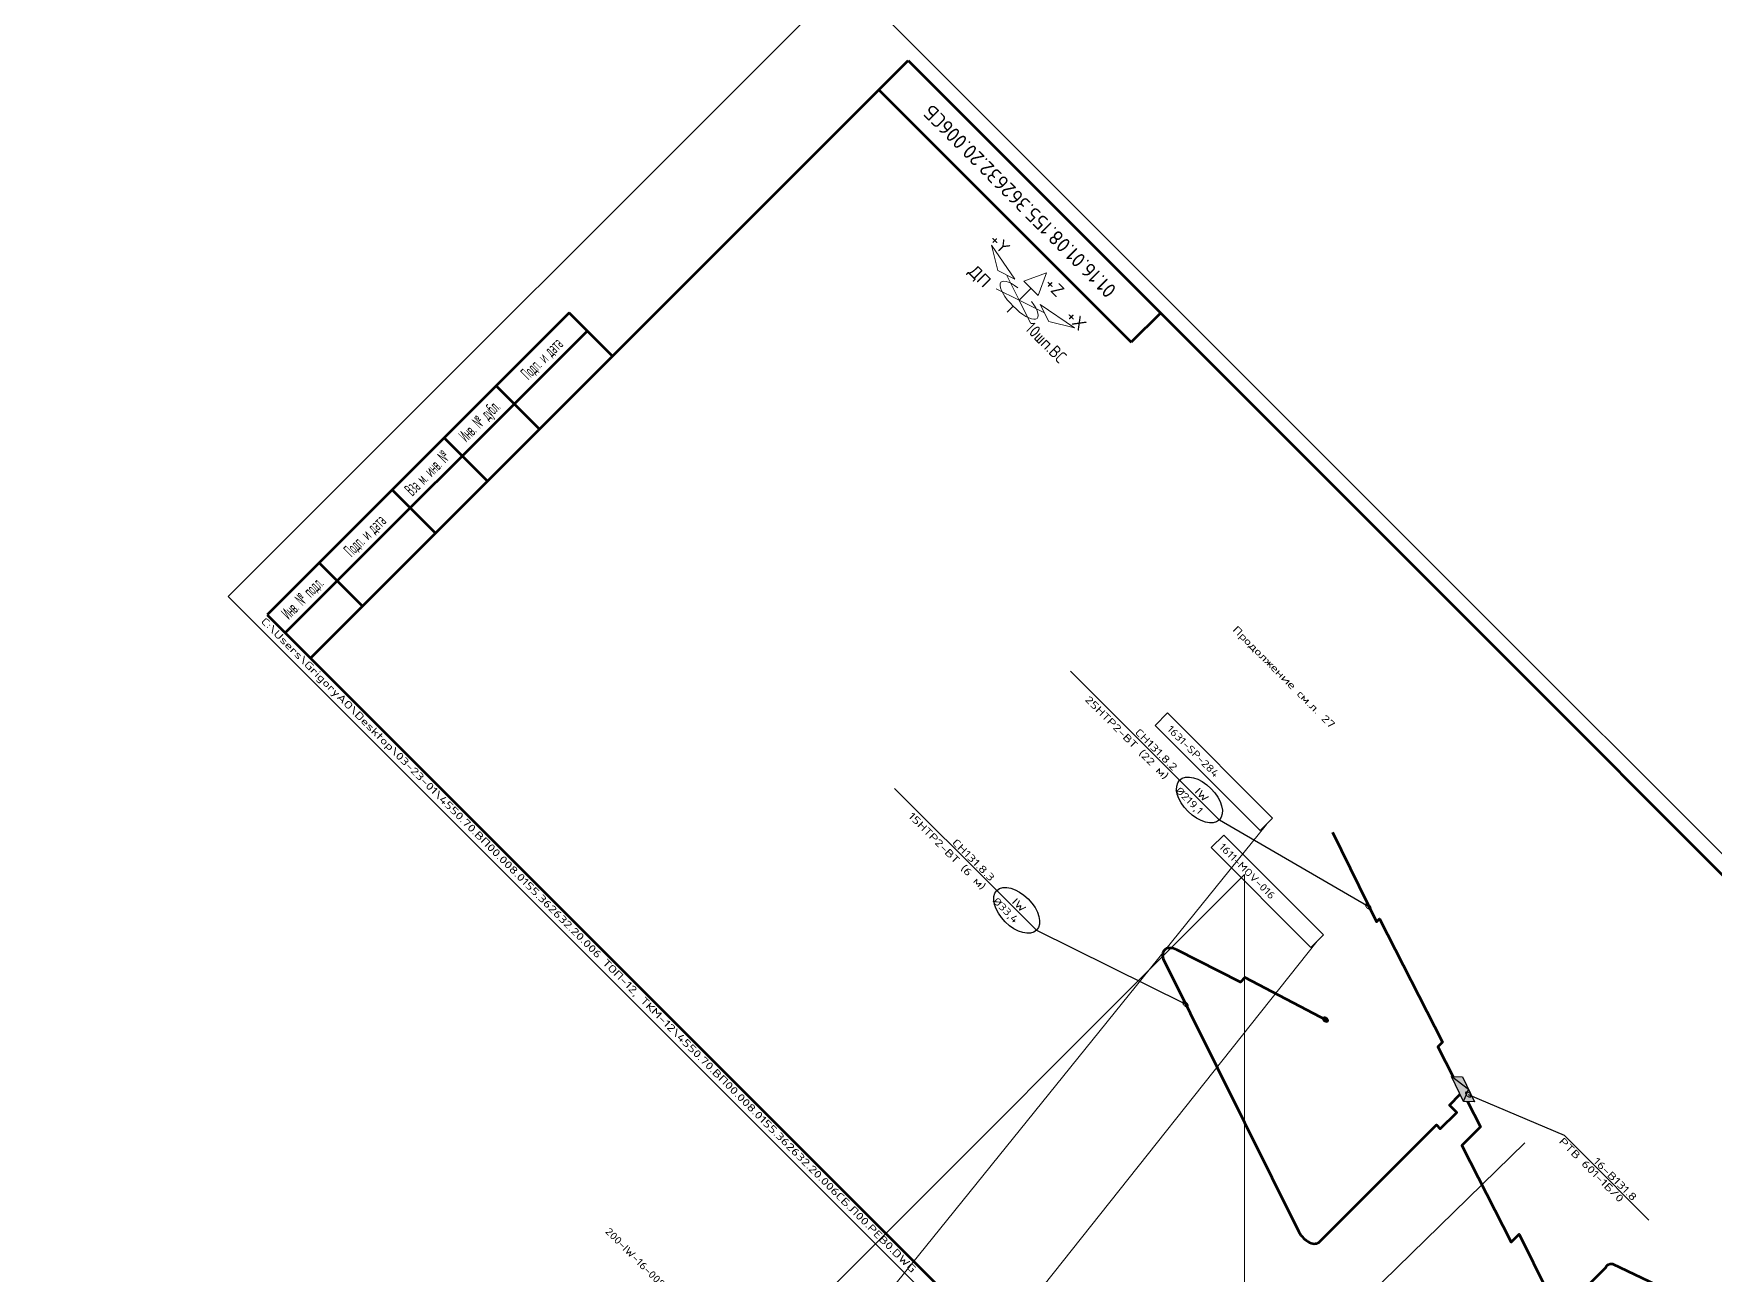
# Model space of a CAD drawing. Header units: millimetres. Extents: x -1501 to 8157, y -8271 to 1386.
# Drawn here: x 2015.4 to 2344.8, y -2698.4 to -2455.3 of the extents above; entities that cross this region are included whole.
import ezdxf
from ezdxf import colors
from ezdxf.entities.mleader import LeaderData, LeaderLine
from ezdxf.enums import TextEntityAlignment as Align
from ezdxf.math import Vec2, Vec3

# ---------------------------------------------------------------- set-up
doc = ezdxf.new("R2010")
doc.units = ezdxf.units.MM
doc.header["$MEASUREMENT"] = 0
for name, color, linetype, lineweight in [('--TEXT--', 7, 'Continuous', 25), ('OFORMLENIE', 7, 'Continuous', 25), ('подложка', 253, 'Continuous', 13), ('СН', 1, 'Continuous', 50)]:
    doc.layers.add(name, color=color, linetype=linetype, lineweight=lineweight)
doc.layers.add('Коробки', color=250, linetype='Continuous')
doc.layers.add('непечат', color=2, linetype='Continuous', plot=False)
doc.styles.add('GOST 2.304', font='CS_Gost2304.shx')
doc.styles.add('GOST_2.304', font='CS_Gost2304.shx', dxfattribs={"height": 2.5})
doc.styles.add('Style-CS_Gost2304', font='CS_Gost2304.shx')
doc.styles.add('TNR_30', font='times.ttf', dxfattribs={"height": 3})

# ---------------------------------------------------------------- blocks, each defined once
blk = doc.blocks.new('_DotSmall')
at = {"color": 0, "linetype": 'ByBlock', "const_width": 0.5}
blk.add_lwpolyline([(-0.0625, 0, 1), (0.0625, 0, 1)], format="xyb", close=True, dxfattribs=at)
blk = doc.blocks.new('A$C612D6D77')
at = {"layer": 'Коробки', "linetype": 'ByBlock', "ltscale": 0.5}
h = blk.add_hatch(color=3, dxfattribs=at)
h.paths.add_polyline_path([(300, 300), (0, 300), (0, 0)])
h.paths.add_polyline_path([(600, 0), (600, 300), (300, 300)])
at = {"layer": 'Коробки', "linetype": 'ByBlock', "ltscale": 0.5, "true_color": 0xffffff}
blk.add_hatch(color=7, dxfattribs=at).paths.add_polyline_path([(0, 0), (600, 0), (300, 300)])
at = {"layer": 'Коробки', "linetype": 'ByBlock', "ltscale": 0.5}
for p, q in [((0, 0), (300, 300)), ((300, 300), (600, 0))]:
    blk.add_line(p, q, dxfattribs=at)
blk.add_lwpolyline([(0, 0), (600, 0), (600, 300), (0, 300)], close=True, dxfattribs=at)
blk = doc.blocks.new('*U13')
at = {"layer": 'СН'}
blk.add_hatch(color=256, dxfattribs=at).paths.add_polyline_path([(0.5, 0, 1), (-0.5, 0, 1)])
blk.add_circle((0, 0), 0.5, dxfattribs=at)
blk = doc.blocks.new('*U21')
at = {"color": 0, "linetype": 'ByBlock', "lineweight": -2}
blk.add_lwpolyline([(420, 297), (0, 297), (0, 0), (420, 0)], close=True, dxfattribs=at)
at = {"color": 0, "linetype": 'ByBlock', "lineweight": 50}
blk.add_lwpolyline([(20, 292), (415, 292), (415, 5), (20, 5)], close=True, dxfattribs=at)
at = {"color": 0, "linetype": 'ByBlock', "lineweight": -2, "insert": (8, 2.5), "char_height": 2.5, "attachment_point": 4, "style": 'GOST_2.304'}
blk.add_mtext('C:\\\\Users\\\\GrigoryAO\\\\Desktop\\\\03-23-01\\\\4550.70.ВП00.008.0155.362632.20.006 ТОП-12, ТКМ-12\\\\4550.70.ВП00.008.0155.362632.20.006СБ.Л00.РЕВ0.DWG', dxfattribs=at)
at = {"color": 0, "linetype": 'ByBlock', "lineweight": -2, "style": 'TNR_30'}
blk.add_attdef('ВЕРХНИЙ_НОМЕР_ЛИСТА', text='', height=3, dxfattribs=at).set_placement((410, 287), align=Align.MIDDLE_CENTER)
blk = doc.blocks.new('ST_Left')
at = {"color": 0, "linetype": 'ByBlock', "lineweight": 50}
for p, q in [((8, 150), (8, 5)), ((20, 150), (8, 150)), ((13, 5), (13, 150)), ((8, 115), (20, 115)), ((8, 90), (20, 90)), ((20, 65), (8, 65)), ((20, 30), (8, 30)), ((8, 5), (20, 5))]:
    blk.add_line(p, q, dxfattribs=at)
at = {"color": 0, "linetype": 'ByBlock', "lineweight": -2, "style": 'GOST_2.304'}
for s, p in [('Подп. и дата', (10.5, 132.5)), ('Инв. № дубл.', (10.5, 102.5)), ('Вза м. инв. №', (10.5, 77.5)), ('Подп. и дата', (10.5, 47.5)), ('Инв. № подл.', (10.5, 17.5))]:
    blk.add_text(s, height=2.5, rotation=90, dxfattribs=at).set_placement(p, align=Align.MIDDLE_CENTER)
at = {"color": 0, "linetype": 'ByBlock', "lineweight": -2, "style": 'GOST_2.304', "flags": 8}
for tag, p in [('ДУБЛ_ДАТА', (16.5, 141.25)), ('НОМЕР_ДУБЛ', (16.5, 102.5)), ('ВЗАМ_ИНВ', (16.5, 77.5)), ('ИНВ_ДАТА', (16.5, 56.25)), ('ИНВ_НОМЕР', (16.5, 17.5))]:
    blk.add_attdef(tag, text='', height=2.5, rotation=90, dxfattribs=at).set_placement(p, align=Align.MIDDLE_CENTER)
blk = doc.blocks.new('ST_Top')
at = {"color": 0, "linetype": 'ByBlock', "lineweight": 50}
blk.add_line((70, 0), (70, -14), dxfattribs=at)
at = {"color": 0, "linetype": 'ByBlock', "lineweight": 50, "extrusion": (0, 1, 0)}
blk.add_line((0, -14), (70, -14), dxfattribs=at)
at = {"color": 0, "linetype": 'ByBlock', "lineweight": -2, "style": 'GOST_2.304', "width": 0.7, "flags": 4}
blk.add_attdef('ШИФР', text='', height=5, rotation=180, dxfattribs=at).set_placement((35, -7), align=Align.MIDDLE_CENTER)

msp = doc.modelspace()

# ---------------------------------------------------------------- linework, layer by layer
at = {"layer": '--TEXT--', "extrusion": (-0.57735, -0.57735, 0.57735)}
for centre in [(3429.17, -442.89), (3419.15, -513.31)]:
    msp.add_circle(centre, 5.51, dxfattribs=at)
at = {"layer": 'непечат', "color": 3, "extrusion": (-0.57735, -0.57735, 0.57735)}
msp.add_lwpolyline([(-1387.86, 992.34), (10962.33, 992.34), (10962.33, -1271.92), (-1387.86, -1271.92)], close=True, dxfattribs=at)
at = {"layer": 'подложка', "color": 252, "extrusion": (-0.57735, -0.57735, 0.57735)}
for p, q in [((2208.61, -2507.61, -307.43), (2206.11, -2502.61, -304.93)), ((2208.61, -2507.61, -307.43), (2204.11, -2505.36, -309.68)), ((2208.61, -2507.61, -307.43), (2210.94, -2505.28, -302.77)), ((2206.27, -2509.95, -312.1), (2207.44, -2508.78, -309.77)), ((2208.61, -2507.61, -307.43), (2210.86, -2512.11, -309.68)), ((2208.61, -2507.61, -307.43), (2213.61, -2510.11, -304.93)), ((2257.1, -2610.38, -353.28), (2145.6, -2748.46, -221.72)), ((2147.21, -2784.02, -220.81), (2267.06, -2633.28, -366.22)), ((2142.91, -2833.56, -200.25), (2307.76, -2672.86, -365.1))]:
    msp.add_line(p, q, dxfattribs=at)
at = {"layer": 'подложка', "color": 252, "extrusion": (-1, 5.55112e-17, -5.55112e-17)}
for p, q in [((2147.02, -2726.04, -307.46), (2252.79, -2620.2, -452.8)), ((2252.79, -2620.2, -451.55), (2252.79, -2622.7, -451.55)), ((2252.79, -2620.2, -451.55), (2252.79, -2622.7, -452.05)), ((2252.79, -2620.2, -451.55), (2252.79, -2622.7, -451.05)), ((2252.79, -2622.7, -451.55), (2252.79, -2701.84, -451.55))]:
    msp.add_line(p, q, dxfattribs=at)
at = {"layer": 'подложка', "color": 252, "extrusion": (-0.57735, -0.57735, 0.57735)}
msp.add_ellipse((2208.61, -2507.61, -307.43), major_axis=(-3.54, 3.54), ratio=0.57735, start_param=5.105088, end_param=10.602875, dxfattribs=at)
at = {"layer": 'подложка', "color": 252}
for points in [[(2203.19, -2496.78, -302.02), (2207.77, -2503.45, -304.1), (2204.44, -2501.78, -305.77)], [(2214, -2502.22, -296.64), (2209.53, -2503.87, -302.77), (2212.36, -2506.7, -302.77)], [(2219.44, -2513.03, -302.02), (2212.77, -2508.45, -304.1), (2214.44, -2511.78, -305.77)], [(2237.72, -2588.54, -350.83), (2258.33, -2609.16, -350.83), (2255.88, -2611.6, -355.72), (2235.27, -2590.99, -355.72)], [(2248.73, -2612.5, -363.77), (2268.29, -2632.05, -363.77), (2265.84, -2634.5, -368.66), (2246.28, -2614.95, -368.66)]]:
    msp.add_3dface(points, dxfattribs=at)
at = {"layer": 'СН', "extrusion": (-0.57735, -0.57735, 0.57735)}
msp.add_lwpolyline([(3452.08, -418.73), (3470.61, -429.58), (3470.61, -428.25), (3496.44, -442.64), (3496.44, -444.89), (3502.72, -448.5)], dxfattribs=at)
for points in [[(3477.56, -465.24), (3460.11, -474.64), (3460.11, -476.84), (3446.85, -484.33, 0.501605), (3446.15, -489.8), (3502.85, -522.77, 0.612518), (3507.06, -520.05), (3507.06, -464.03), (3508.16, -464.03), (3508.16, -456.13), (3506.14, -456.13), (3506.14, -450.94)], [(3508.14, -450.92), (3513.46, -453.93), (3513.46, -462.87), (3533.72, -474.24), (3533.72, -470.43), (3545.57, -477.36, 0.385891), (3550.33, -474.88), (3550.33, -457.47, -0.247042), (3550.79, -455.08), (3564.2, -446.85)]]:
    msp.add_lwpolyline(points, format="xyb", dxfattribs=at)

# ---------------------------------------------------------------- block references
at = {"layer": 'OFORMLENIE', "extrusion": (-0.57735, -0.57735, 0.57735)}
for name in ['*U21', 'ST_Left']:
    msp.add_blockref(name, (3266.25, -627.33), dxfattribs=at)
ref = msp.add_blockref('ST_Top', (3286.25, -335.33), dxfattribs=at)
ref.add_attrib('ШИФР', '01.16.01.08.155.362632.20.006СБ', dxfattribs={"layer": '0', "color": 0, "linetype": 'ByBlock', "lineweight": -2, "extrusion": (-0.57735, -0.57735, 0.57735), "height": 5, "rotation": 180, "style": 'GOST_2.304', "width": 0.7}).set_placement((3321.25, -342.33), align=Align.MIDDLE_CENTER)
at = {"layer": 'Коробки', "linetype": 'ByBlock', "extrusion": (-0.57735, -0.57735, 0.57735), "xscale": -0.01000000000000001, "yscale": 0.01000000000000003, "zscale": 0.01000000000000003, "rotation": 328.6265353409249}
msp.add_blockref('A$C612D6D77', (3507.6, -451.93), dxfattribs=at)
at = {"layer": 'СН', "extrusion": (-0.57735, -0.57735, 0.57735)}
msp.add_blockref('*U13', (3477.11, -465.38), dxfattribs=at)

# ---------------------------------------------------------------- texts
at = {"layer": '--TEXT--', "extrusion": (-0.57735, -0.57735, 0.57735), "style": 'GOST 2.304', "width": 0.9}
for s, p in [('%%C219,1', (3424.56, -446.7)), ('%%C33,4', (3414.54, -517.11))]:
    msp.add_text(s, height=2.5, rotation=360, dxfattribs=at).set_placement(p)
at = {"layer": '--TEXT--', "extrusion": (-0.57735, -0.57735, 0.57735), "style": 'GOST 2.304'}
for s, p in [('IW', (3427.31, -442.32)), ('IW', (3417.29, -512.74)), ('PTВ 601-1Б/0', (3526.37, -438.86))]:
    msp.add_text(s, height=2.5, rotation=360, dxfattribs=at).set_placement(p)
at = {"layer": '--TEXT--', "extrusion": (-0.57735, -0.57735, 0.57735), "insert": (2251.35, -2571.3, -319.96), "char_height": 2.5, "width": 44.9268, "attachment_point": 1, "text_direction": (0.707107, -0.707107, 0), "style": 'GOST 2.304'}
msp.add_mtext('Продолжение см.л. 27', dxfattribs=at)
at = {"layer": 'подложка', "color": 252, "extrusion": (-0.57735, -0.57735, 0.57735), "style": 'Style-CS_Gost2304'}
for s, width, p in [('+Y', 0.75, (3322.37, -362.09, -4.87)), ('ДП', 0.75, (3323.87, -374.71, -4.87)), ('+Z', 0.75, (3336.12, -359.34, -4.87)), ('10шп.ВС', 0.628788, (3339.62, -374.71, -4.87))]:
    msp.add_text(s, height=4.125, dxfattribs=dict(at, width=width)).set_placement(p, align=Align.TOP_LEFT)
at = {"layer": 'подложка', "color": 252, "extrusion": (-0.57735, -0.57735, 0.57735), "style": 'Style-CS_Gost2304', "width": 0.75}
msp.add_text('+X', height=4.125, dxfattribs=at).set_placement((3347.51, -362.09, -4.87), align=Align.TOP_RIGHT)
at = {"layer": 'подложка', "color": 252, "extrusion": (-0.57735, -0.57735, 0.57735), "style": 'Style-CS_Gost2304', "width": 0.875}
for s, p in [('1631-SP-284', (3414.85, -432.74)), ('1611-MOV-016', (3438.41, -448.52)), ('200-IW-16-008-E13L-EW-02', (3406.59, -388.95, 211.67))]:
    msp.add_text(s, height=2.5, rotation=360, dxfattribs=at).set_placement(p, align=Align.MIDDLE_LEFT)
at = {"layer": 'подложка', "color": 252, "extrusion": (-1, 5.55112e-17, -5.55112e-17), "style": 'GOST_2.304'}
msp.add_text('1679', height=2.5, dxfattribs=at).set_placement((2659.55, -449.61, -2252.79))

# ---------------------------------------------------------------- leaders
at = {"layer": '--TEXT--'}
ml = msp.add_multileader_mtext('Standard', dxfattribs=at)
ml.set_content('СН131.8.2\\P25НТР2-ВТ (22 м)', color=7, style='GOST 2.304')
ml.set_leader_properties()
ml.set_arrow_properties(name='DOTSMALL')
ml.build(insert=Vec2(0, 0))
ml.multileader.update_dxf_attribs({"text_left_attachment_type": 6, "text_right_attachment_type": 6, "dogleg_length": 11.2, "arrow_head_size": 2.5})
ctx = ml.context
ctx.base_point, ctx.char_height, ctx.arrow_head_size, ctx.plane_origin, ctx.plane_x_axis, ctx.plane_y_axis = Vec3(2217.45, -2579.09, -361.64), 2.5, 2.5, Vec3(2327.06, -2674.58, -347.51), Vec3(0.707107, -0.707107, 0), Vec3(0.408248, 0.408248, 0.816497)
ctx.left_attachment, ctx.right_attachment, ctx.text_align_type = 6, 6, 2
notes = []
notes.append((ctx, [(0, (1, 1, 0), (2247.91, -2609.56, -361.64), (-0.707107, 0.707107, 0), 11.2, [(0, [(2277.08, -2626.49, -349.41)], 0, [])])]))
ctx.mtext.insert, ctx.mtext.text_direction, ctx.mtext.defined_height, ctx.mtext.alignment, ctx.mtext.flow_direction, ctx.mtext.extrusion = Vec3(2239.8, -2599, -359.19), Vec3(0.707107, -0.707107, 0), 0.0309, 3, 5, Vec3(-0.57735, -0.57735, 0.57735)
ml = msp.add_multileader_mtext('Standard', dxfattribs=at)
ml.set_content('СН131.8.3\\P15НТР2-ВТ (6 м)', color=7, style='GOST 2.304')
ml.set_leader_properties()
ml.set_arrow_properties(name='DOTSMALL')
ml.build(insert=Vec2(0, 0))
ml.multileader.update_dxf_attribs({"text_left_attachment_type": 6, "text_right_attachment_type": 6, "dogleg_length": 11.2, "arrow_head_size": 2.5})
ctx = ml.context
ctx.base_point, ctx.char_height, ctx.arrow_head_size, ctx.plane_origin, ctx.plane_x_axis, ctx.plane_y_axis = Vec3(2183.34, -2602.48, -419.14), 2.5, 2.5, Vec3(2291.23, -2693.76, -402.53), Vec3(0.707107, -0.707107, 0), Vec3(0.408248, 0.408248, 0.816497)
ctx.left_attachment, ctx.right_attachment, ctx.text_align_type = 6, 6, 2
notes.append((ctx, [(0, (1, 1, 0), (2212.08, -2631.21, -419.14), (-0.707107, 0.707107, 0), 11.2, [(0, [(2241.24, -2645.66, -404.43)], 0, [])])]))
ctx.mtext.insert, ctx.mtext.text_direction, ctx.mtext.defined_height, ctx.mtext.alignment, ctx.mtext.flow_direction, ctx.mtext.extrusion = Vec3(2203.97, -2620.66, -416.69), Vec3(0.707107, -0.707107, 0), 0.0309, 3, 5, Vec3(-0.57735, -0.57735, 0.57735)
ml = msp.add_multileader_mtext('Standard', dxfattribs=at)
ml.set_content('16-В131.8', color=7, style='GOST 2.304')
ml.set_leader_properties()
ml.set_arrow_properties(name='DOTSMALL')
ml.build(insert=Vec2(0, 0))
ml.multileader.update_dxf_attribs({"text_left_attachment_type": 6, "text_right_attachment_type": 6, "dogleg_length": 11.2, "arrow_head_size": 2.5})
ctx = ml.context
ctx.base_point, ctx.char_height, ctx.arrow_head_size, ctx.plane_origin, ctx.plane_x_axis, ctx.plane_y_axis = Vec3(2319.46, -2675.34, -355.88), 2.5, 2.5, Vec3(2365.69, -2714.89, -349.2), Vec3(0.707107, -0.707107, 0), Vec3(0.408248, 0.408248, 0.816497)
ctx.left_attachment, ctx.right_attachment = 6, 6
notes.append((ctx, [(1, (1, 1, 0), (2315.47, -2671.35, -355.88), (0.707107, -0.707107, 0), 5.64, [(0, [(2296.7, -2663.36, -366.66)], 0, [])])]))
ctx.mtext.insert, ctx.mtext.text_direction, ctx.mtext.defined_height, ctx.mtext.flow_direction, ctx.mtext.extrusion = Vec3(2322.1, -2675.53, -353.43), Vec3(0.707107, -0.707107, 0), 0.0309, 5, Vec3(-0.57735, -0.57735, 0.57735)
for ctx, leaders in notes:
    for number, flags, end, landing, length, lines in leaders:
        leader = LeaderData()
        leader.index, (leader.has_last_leader_line, leader.has_dogleg_vector, leader.attachment_direction) = number, flags
        leader.last_leader_point, leader.dogleg_vector, leader.dogleg_length = Vec3(end), Vec3(landing), length
        for number, points, colour, breaks in lines:
            line = LeaderLine()
            line.index, line.vertices, line.color, line.breaks = number, Vec3.list(points), colors.encode_raw_color(colour), breaks
            leader.lines.append(line)
        ctx.leaders.append(leader)

doc.saveas('drawing.dxf')
